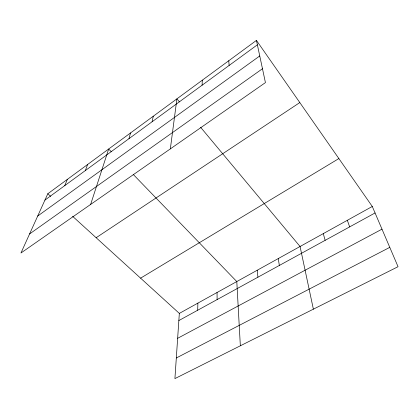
<?xml version="1.0" encoding="UTF-8"?>
<svg xmlns="http://www.w3.org/2000/svg" width="419" height="419" viewBox="0 0 419 419"><rect width="100%" height="100%" fill="white"/><g stroke="black" fill="none" stroke-linecap="round" stroke-linejoin="round"><path stroke-width="0.63" d="M197.679 310.233L197.894 303.115M202.094 85.219L202.288 80.202M72.597 216.298L179.332 313.402L174.917 378.603L398.05 266.704L372.287 206.473L256.438 40.397L47.808 193.751L20.95 253.003L265.431 82.606L256.438 40.397M170.339 148.881L176.902 98.863L179.416 101.875M152.118 121.751L153.254 116.241M128.984 138.663L130.529 132.949M90.63 204.435L108.668 149.017L111.328 151.772M85.35 170.559L87.623 164.489M64.762 185.612L67.349 179.39M44.922 200.114L257.376 44.802M37.705 216.036L259.754 55.952M29.587 233.949L262.477 68.732M96.145 237.72L299.81 102.571M140.59 278.158L338.866 158.565M179.332 313.402L372.287 206.473M178.85 320.561L375.063 212.957M177.646 338.301L381.992 229.162M176.315 357.983L389.78 247.367M47.808 193.751L50.678 196.359M133.205 174.398L236.798 281.558L240.344 345.79M200.654 127.334L300.062 246.498L313.37 309.17M347.346 220.294L349.645 226.894M323.285 233.629L325.144 240.333M278.274 258.57L279.342 265.452M257.198 270.25L257.915 277.2M228.774 60.734L229.12 65.458M217.037 292.504L217.115 299.575"/></g></svg>
